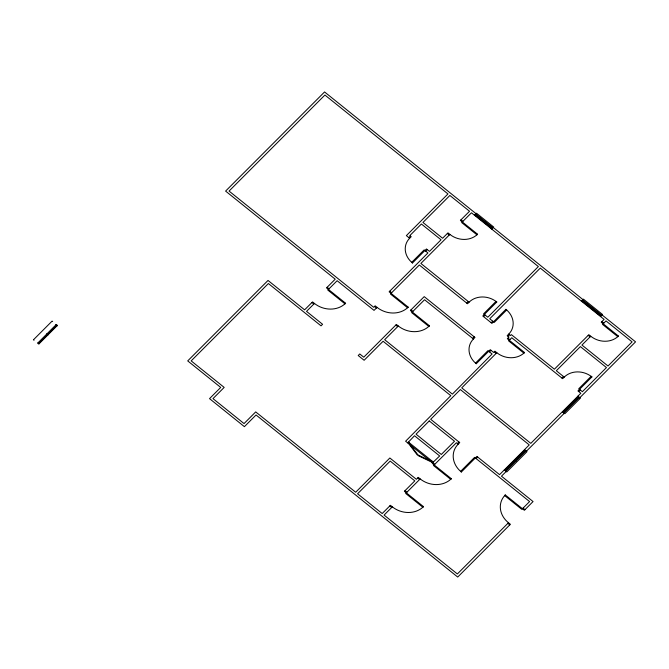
<?xml version="1.0" encoding="UTF-8"?>
<svg xmlns="http://www.w3.org/2000/svg" width="669" height="669" viewBox="0 0 669 669"><rect width="100%" height="100%" fill="white"/><g stroke="black" fill="none" stroke-linecap="round" stroke-linejoin="round"><path stroke-width="1" d="M506.207 471.461L501.482 476.186L533.059 501.558L524.362 510.28L505.279 494.943L503.606 496.891A22.462 19.292 19.2 0 0 508.473 522.757L510.38 524.287L457.721 577.046L256.051 414.989L244.402 426.663L209.531 398.64L220.72 387.435L187.713 360.909L268.026 280.445L304.612 309.847L312.532 301.911L314.455 303.45A22.462 19.292 19.2 0 0 343.623 304.947L345.597 303.233L326.514 287.904L335.219 279.182L225.604 191.1L324.557 91.954L476.044 213.687M38.994 342.854L47.156 334.684M47.925 333.906L56.087 325.728M314.438 303.442L306.519 311.378L322.592 324.289L321.036 325.845L268.378 283.531L191.175 360.892L224.182 387.41L212.993 398.624L244.043 423.577L255.7 411.903L355.674 492.242L389.851 457.997L416.369 479.305L418.276 477.398L420.199 478.937A22.462 19.292 19.2 0 0 449.367 480.426L451.341 478.72L432.258 463.383L432.885 462.764L434.791 464.294M408.884 237.646L410.44 236.082M412.48 262.976L410.599 261.261A19.97 17.151 19.2 0 1 409.645 238.256L411.201 236.701L409.829 235.597L421.395 224.006L441.047 239.795L429.481 251.385L426.462 248.96L412.48 262.976L411.719 262.357L424.146 249.905L427.926 252.941L389.124 291.818L408.207 307.155L407.58 307.773L390.412 293.975L419.329 265.008L467.531 303.743L469.086 302.179A19.97 17.151 19.2 0 1 494.675 300.498L496.774 301.995L482.792 316.002L491.941 323.353L505.923 309.346L506.684 309.956L494.257 322.408L489.716 318.762L540.276 268.102L604.107 319.397L601.255 322.249L618.432 336.047L617.805 336.674L602.543 324.406L606.014 320.928L632.088 341.884L608.012 366.01L581.938 345.053L590.735 336.231A19.97 17.151 19.2 0 0 616.676 337.569L618.432 336.047M345.597 303.233L344.97 303.86L327.802 290.053L337.126 280.712L374.038 310.383L377.048 307.364A22.462 19.292 19.2 0 0 406.234 308.861L408.207 307.155M425.676 251.134L427.232 249.579M449.886 234.409L447.971 232.862L442.602 238.239L422.95 222.451L449.886 195.465L469.538 211.253L460.397 220.41L477.566 234.209L475.818 235.731A19.97 17.151 19.2 0 1 449.877 234.401L420.885 263.444L469.086 302.179M474.488 215.242L476.512 213.219L493.68 227.017L491.665 229.041M475.274 215.309L476.211 214.381M475.751 215.694L476.688 214.757M477.566 234.209L476.947 234.836L461.685 222.568L471.444 212.792L538.369 266.571L487.81 317.231L483.587 313.836L496.013 301.385L496.774 301.995M491.021 227.962L491.949 227.025M491.498 228.346L492.426 227.41M476.269 363.719L474.38 362.013A19.97 17.151 19.2 0 1 473.435 338.999L474.982 337.444L424.205 296.635L410.39 310.475L429.473 325.803L427.499 327.517A22.462 19.292 19.2 0 1 398.314 326.012L384.65 339.71L452.369 394.133L492.1 354.001L487.935 350.656L475.5 363.108L476.269 363.719L490.252 349.711L493.647 352.446L494.918 351.175L496.833 352.722A19.97 17.151 19.2 0 0 522.765 354.043L524.513 352.521L507.345 338.723L509 337.067L507.202 335.621L508.758 334.065A19.97 17.151 19.2 0 0 507.804 311.052L505.923 309.346M429.473 325.803L428.846 326.43L411.678 312.632L424.556 299.729L473.435 338.999M466.77 303.124L468.317 301.568M483.553 316.621L485.109 315.057M472.665 338.389L474.221 336.833M491.171 322.742L492.727 321.187M489.457 351.877L491.013 350.322M507.963 336.231L509.519 334.676M496.824 352.714L461.744 387.861L530.81 443.363L580.826 393.247L577.941 390.922L591.923 376.915L591.162 376.304L578.735 388.756L582.381 391.691L606.457 367.565L580.383 346.609L556.307 370.735L564.235 377.107A19.97 17.151 19.2 0 1 589.824 375.426L591.923 376.915M407.697 442.895L414.512 435.745L439.675 455.965L432.5 462.823M409.428 442.878L408.65 443.656L417.297 454.962L417.799 454.686L409.152 443.38L408.65 443.656L405.615 441.214L450.814 395.688L383.094 341.265L364.128 360.273L358.208 355.523L359.763 353.96L363.769 357.179L396.408 324.482L398.331 326.02M524.513 352.521L523.894 353.148L508.632 340.881L511.76 337.745L562.679 378.662L564.235 377.107M581.411 301.167L583.435 299.143L602.51 314.472L600.494 316.496M582.206 301.234L583.134 300.306M582.682 301.619L583.611 300.682M432.325 461.276L431.547 462.053L418.075 455.589L418.326 455.112L431.798 461.585L431.547 462.053L432.684 462.965M392.343 506.851L390.42 505.312L382.191 513.549L357.581 493.772L390.203 461.083L414.813 480.869L404.402 491.297L423.477 506.634L421.512 508.34A22.462 19.292 19.2 0 1 392.327 506.843L384.098 515.088L457.362 573.96L508.473 522.757M420.191 478.929L405.69 493.454L422.858 507.253L423.477 506.634M457.412 443.572L458.959 442.017M461.359 471.988L459.243 470.073A22.462 19.292 19.2 0 1 458.173 444.183L459.728 442.627L430.694 419.296L460.372 389.567L529.254 444.918L499.576 474.656L476.897 456.425L461.359 471.988L460.598 471.377L474.58 457.37L529.597 501.583L521.828 509.368L504.66 495.57L505.279 494.943M599.85 315.417L600.779 314.48M600.327 315.801L601.255 314.865M451.341 478.72L450.722 479.339L433.545 465.54L456.409 442.769L458.173 444.183M476.102 458.591L477.658 457.036M561.918 378.044L563.474 376.488M578.71 391.541L580.257 389.985M504.677 470.232L524.872 449.994M562.788 412.004L578.325 396.441M506.023 469.914L514.963 460.966M515.732 460.188L524.672 451.232M564.143 411.686L578.125 397.679M505.823 471.152L526.018 450.914M563.934 412.924L579.471 397.361M526.403 451.224L564.318 413.233M579.847 397.67L635.55 341.859L602.05 314.94M377.057 307.364L375.142 305.825L373.687 307.288L229.066 191.075L324.917 95.04L447.971 193.935L406.367 235.622L409.645 238.256M590.735 336.231L588.829 334.701L554.4 369.196L511.409 334.651L510.556 335.512L508.758 334.065M493.212 227.485L582.967 299.603M475.734 213.996L492.902 227.794M582.657 299.921L601.732 315.25M476.219 215.226L491.481 227.493M583.142 301.15L600.319 314.948M474.798 214.925L491.974 228.731M581.721 300.849L600.804 316.186M601.883 321.63L603.789 323.16M461.016 219.792L462.923 221.322M588.21 335.328L590.117 336.858M447.344 233.489L449.25 235.02M507.963 338.104L509.87 339.635M577.941 396.132L580.424 398.13L564.887 413.693L562.412 411.703M577.932 396.834L579.078 397.754M577.548 397.219L578.693 398.139M494.291 351.802L496.197 353.332M563.566 411.226L564.711 412.146M563.181 411.619L564.327 412.539M389.743 291.199L391.658 292.729M411.017 309.847L412.924 311.386M374.523 306.452L376.43 307.983M395.789 325.101L397.695 326.639M327.133 287.277L329.048 288.816M524.488 449.693L526.971 451.684L506.776 471.921L504.292 469.922M524.488 450.388L525.633 451.307M524.095 450.772L525.24 451.692M515.163 459.728L516.309 460.648M514.779 460.113L515.916 461.033M514.386 460.506L515.531 461.426M311.913 302.53L313.82 304.069M505.455 469.454L506.6 470.374M505.07 469.839L506.207 470.759M523.074 508.122L524.981 509.653M408.475 442.109L433.278 462.045M410.498 445.136L429.707 460.573M507.855 523.375L509.761 524.906M417.657 478.017L419.563 479.548M405.021 490.678L406.928 492.208M389.801 505.931L391.708 507.462M52.667 321.58L52.09 321.12L33.45 339.793L34.019 340.253M55.903 324.883L57.049 325.803M55.51 325.268L56.656 326.188M47.357 333.446L48.503 334.366M46.972 333.831L48.109 334.751M46.579 334.224L47.725 335.144M38.426 342.394L39.571 343.314M38.033 342.779L39.178 343.699M56.288 324.49L37.648 343.172L38.794 344.092L57.434 325.41L56.288 324.49M429.247 420.935L416.043 434.164L441.297 454.468L454.502 441.239L429.247 420.935"/></g></svg>
